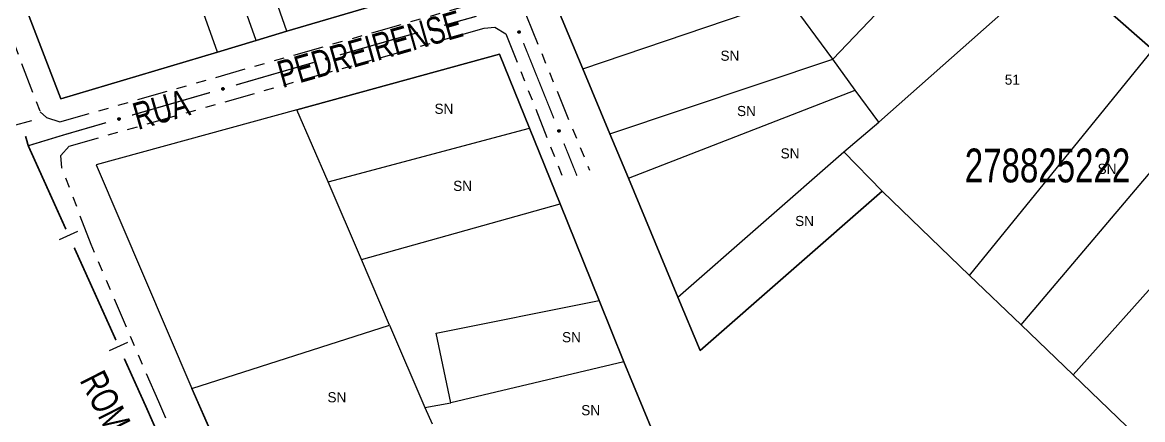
# Model space of a CAD drawing. Extents: x 204373 to 205952, y 4873300 to 4875179.
# Drawn here: x 205265.3 to 205431, y 4873930.1 to 4873988.8 of the extents above; entities that cross this region are included whole.
import ezdxf
from ezdxf.enums import TextEntityAlignment as Align

# ---------------------------------------------------------------- set-up
doc = ezdxf.new("R2010")
doc.units = 0
doc.header["$LTSCALE"] = 1.5
doc.header["$MEASUREMENT"] = 0
doc.linetypes.add('TRACO_25', pattern=[8, 3, -1, 1, -1, 1, -1])
for name, color, linetype in [('CD_MALHA_LOTES', 7, 'CONTINUOUS'), ('CD_TXT_QUADRA', 255, 'CONTINUOUS'), ('LM-LIM-SETORES-BAIRROS', 250, 'CONTINUOUS'), ('RU-QUADRA', 220, 'CONTINUOUS'), ('SV-EIXO-RUA-N-PAV', 6, 'CONTINUOUS'), ('SV-RUA-NAO-PAV', 7, 'CONTINUOUS'), ('SV-TXT-RUA-N-PAV', 7, 'CONTINUOUS'), ('Th_NmrPort', 1, 'CONTINUOUS')]:
    doc.layers.add(name, color=color, linetype=linetype)
doc.styles.add('ARIAL', font='ARIAL.SHX')

msp = doc.modelspace()

# ---------------------------------------------------------------- linework, layer by layer
at = {"layer": 'CD_MALHA_LOTES', "linetype": 'Continuous', "flags": 128}
for points in [[(205385.145683, 4873983.395639), (205407.447237, 4874006.796453)], [(205304.432328, 4873987.532785), (205300.550304, 4873998.567114)], [(205299.888342, 4873986.176774), (205295.958718, 4873997.163678)], [(205391.952604, 4873974.080102), (205418.207892, 4873997.371978)], [(205418.207892, 4873997.371978), (205432.499603, 4873984.799731)], [(205294.166954, 4873984.469404), (205290.178143, 4873995.710265)], [(205348.164302, 4873981.968672), (205378.617723, 4873992.32743)], [(205385.145683, 4873983.395639), (205378.617723, 4873992.32743)], [(205317.852522, 4873991.482669), (205304.432328, 4873987.532785)], [(205348.164302, 4873981.968672), (205344.495112, 4873990.811363)], [(205271.007075, 4873977.558059), (205266.303223, 4873989.70738)], [(205304.432328, 4873987.532785), (205299.888342, 4873986.176774)], [(205299.888342, 4873986.176774), (205294.166954, 4873984.469404)], [(205294.166954, 4873984.469404), (205271.007075, 4873977.558059)], [(205305.902452, 4873975.927597), (205335.856506, 4873984.166098), (205340.298081, 4873973.193115)], [(205405.388015, 4873951.442859), (205432.499603, 4873984.799731)], [(205352.178203, 4873972.391929), (205348.164302, 4873981.968672)], [(205352.178203, 4873972.391929), (205385.145683, 4873983.395639)], [(205388.470614, 4873978.844824), (205385.145683, 4873983.395639)], [(205354.923627, 4873965.810053), (205388.470614, 4873978.844824)], [(205391.952604, 4873974.080102), (205388.470614, 4873978.844824)], [(205413.029053, 4873944.103808), (205441.114728, 4873977.309549)], [(205305.902452, 4873975.927597), (205276.224414, 4873967.765011), (205290.367118, 4873934.733923)], [(205310.532826, 4873965.25319), (205305.902452, 4873975.927597)], [(205386.785488, 4873969.707927), (205391.952604, 4873974.080102)], [(205310.532826, 4873965.25319), (205340.298081, 4873973.193115)], [(205340.298081, 4873973.193115), (205344.82639, 4873962.005855)], [(205354.923627, 4873965.810053), (205352.178203, 4873972.391929)], [(205362.258761, 4873948.224811), (205386.785488, 4873969.707927)], [(205392.449442, 4873963.87008), (205386.785488, 4873969.707927)], [(205420.684033, 4873936.751364), (205449.610659, 4873969.062037)], [(205362.258761, 4873948.224811), (205354.923627, 4873965.810053)], [(205315.443531, 4873953.810385), (205310.532826, 4873965.25319)], [(205392.449442, 4873963.87008), (205365.545662, 4873940.344798), (205362.258761, 4873948.224811)], [(205405.388015, 4873951.442859), (205392.449442, 4873963.87008)], [(205315.443531, 4873953.810385), (205344.82639, 4873962.005855)], [(205344.82639, 4873962.005855), (205350.60456, 4873947.730795)], [(205319.618566, 4873944.081819), (205315.443531, 4873953.810385)], [(205413.029053, 4873944.103808), (205405.388015, 4873951.442859)], [(205326.490919, 4873942.903224), (205350.60456, 4873947.730795)], [(205350.60456, 4873947.730795), (205354.270968, 4873938.672875)], [(205290.367118, 4873934.733923), (205319.618566, 4873944.081819)], [(205319.618566, 4873944.081819), (205324.840945, 4873931.912758)], [(205420.684033, 4873936.751364), (205413.029053, 4873944.103808)], [(205328.662649, 4873932.587506), (205326.490919, 4873942.903224)], [(205354.270968, 4873938.672875), (205328.662649, 4873932.587506)], [(205354.270968, 4873938.672875), (205358.530719, 4873928.283928)], [(205432.543682, 4873925.360428), (205420.684033, 4873936.751364)], [(205296.985055, 4873919.647524), (205290.367118, 4873934.733923)], [(205324.840945, 4873931.912758), (205328.662649, 4873932.587506)], [(205324.840945, 4873931.912758), (205325.881185, 4873929.488815)]]:
    msp.add_lwpolyline(points, dxfattribs=at)
at = {"layer": 'LM-LIM-SETORES-BAIRROS'}
for points in [[(205263.794617, 4873973.544045), (205266.684518, 4873974.349321)], [(205270.780536, 4873956.743214), (205273.515076, 4873957.977025)], [(205278.183405, 4873940.335973), (205280.917945, 4873941.569785)]]:
    msp.add_lwpolyline(points, dxfattribs=at)
at = {"layer": 'LM-LIM-SETORES-BAIRROS', "const_width": 0.25}
for points in [[(205265.776418, 4873972.020082), (205266.044843, 4873971.056782)], [(205266.044843, 4873971.056782), (205266.169043, 4873970.611065)], [(205266.169043, 4873970.611065), (205271.736536, 4873958.271633)], [(205272.970347, 4873955.537093), (205279.139404, 4873941.864392)], [(205280.373216, 4873939.129852), (205283.252109, 4873932.749259)], [(205283.252109, 4873932.749259), (205283.576361, 4873932.030608)], [(205283.576361, 4873932.030608), (205286.492061, 4873925.434727)]]:
    msp.add_lwpolyline(points, dxfattribs=at)
at = {"layer": 'RU-QUADRA', "linetype": 'Continuous', "flags": 128}
msp.add_lwpolyline([(205282.085722, 4874104.171702), (205252.966483, 4874096.972107), (205222.870632, 4874089.947572), (205232.458291, 4874067.768199), (205242.397158, 4874044.968942), (205252.017299, 4874022.809305), (205256.823911, 4874011.737454), (205257.690705, 4874011.952179), (205266.303223, 4873989.70738), (205271.007075, 4873977.558059), (205294.166954, 4873984.469404), (205299.888342, 4873986.176774), (205304.432328, 4873987.532785), (205317.852522, 4873991.482669), (205330.396479, 4873994.90753), (205327.981094, 4874000.994387), (205325.785428, 4874006.527542), (205320.479199, 4874019.899428), (205315.285633, 4874032.987398), (205307.618969, 4874047.364316), (205301.305656, 4874061.410427), (205296.800817, 4874071.432972), (205291.820966, 4874082.512342)], close=True, dxfattribs=at)
for points in [[(205432.499603, 4873984.799731), (205418.207892, 4873997.371978)], [(205344.495112, 4873990.811363), (205348.180709, 4873981.975516), (205352.178203, 4873972.391929), (205354.923627, 4873965.810053), (205362.258761, 4873948.224811), (205365.545662, 4873940.344798), (205392.449442, 4873963.87008), (205405.388015, 4873951.442859), (205413.029053, 4873944.103808), (205420.684033, 4873936.751364), (205432.543682, 4873925.360428)], [(205358.530719, 4873928.283928), (205354.270968, 4873938.672875), (205350.60456, 4873947.730795), (205344.82639, 4873962.005855), (205340.298081, 4873973.193115), (205335.856506, 4873984.166098), (205305.902452, 4873975.927597), (205276.224414, 4873967.765011), (205290.367118, 4873934.733923), (205297.036828, 4873919.670236)]]:
    msp.add_lwpolyline(points, dxfattribs=at)
at = {"layer": 'SV-EIXO-RUA-N-PAV', "const_width": 0.18}
for points in [[(205327.641365, 4873988.416755), (205332.45746, 4873989.760341)], [(205320.565858, 4873986.442841), (205323.788489, 4873987.341885)], [(205312.250937, 4873984.043006), (205319.937206, 4873986.261401)], [(205319.937206, 4873986.261401), (205320.565858, 4873986.442841)], [(205339.415456, 4873985.784455), (205343.899743, 4873974.653814)], [(205296.882867, 4873979.590778), (205308.407883, 4873982.933531)], [(205281.515566, 4873975.135886), (205291.120319, 4873977.919539)], [(205291.120319, 4873977.919539), (205291.791592, 4873978.114087)], [(205291.791592, 4873978.114087), (205293.041195, 4873978.476526)], [(205271.516054, 4873972.237823), (205277.673665, 4873974.022425)], [(205266.169043, 4873970.611065), (205270.95256, 4873972.066388)], [(205270.95256, 4873972.066388), (205271.516054, 4873972.237823)], [(205345.394505, 4873970.9436), (205347.262958, 4873966.305833)], [(205347.262958, 4873966.305833), (205347.325327, 4873966.151026)]]:
    msp.add_lwpolyline(points, dxfattribs=at)
at = {"layer": 'SV-EIXO-RUA-N-PAV'}
for points in [[(205325.546951, 4873987.946742), (205325.570363, 4873987.989683), (205325.599265, 4873988.021801), (205325.631081, 4873988.041651), (205325.66377, 4873988.05186), (205325.698389, 4873988.058538), (205325.734777, 4873988.057571), (205325.774927, 4873988.047551), (205325.818167, 4873988.024368), (205325.849123, 4873987.992598), (205325.870252, 4873987.962447), (205325.88286, 4873987.928974), (205325.888785, 4873987.895235), (205325.88653, 4873987.85747), (205325.875978, 4873987.816881), (205325.851614, 4873987.773966), (205325.823063, 4873987.742673), (205325.791785, 4873987.724281), (205325.758053, 4873987.711819), (205325.722629, 4873987.705424), (205325.686914, 4873987.70658), (205325.646068, 4873987.717277), (205325.604029, 4873987.741885), (205325.572492, 4873987.770005), (205325.553666, 4873987.801017), (205325.542145, 4873987.834503), (205325.535024, 4873987.869143), (205325.534474, 4873987.905762), (205325.546951, 4873987.946742)], [(205338.803223, 4873987.598682), (205338.848491, 4873987.580167), (205338.883611, 4873987.554998), (205338.906861, 4873987.525574), (205338.920626, 4873987.494216), (205338.931095, 4873987.46055), (205338.934162, 4873987.424278), (205338.928648, 4873987.383266), (205338.910394, 4873987.337726), (205338.882246, 4873987.303443), (205338.854619, 4873987.279106), (205338.822747, 4873987.26287), (205338.789871, 4873987.253247), (205338.752089, 4873987.251308), (205338.710582, 4873987.257301), (205338.665233, 4873987.276765), (205338.630972, 4873987.301677), (205338.609231, 4873987.330727), (205338.593111, 4873987.362872), (205338.582835, 4873987.397371), (205338.580029, 4873987.432993), (205338.586139, 4873987.474773), (205338.605943, 4873987.519278), (205338.630399, 4873987.553733), (205338.659137, 4873987.575876), (205338.691141, 4873987.591034), (205338.72478, 4873987.601945), (205338.761113, 4873987.606546), (205338.803223, 4873987.598682)], [(205310.160799, 4873983.554329), (205310.183827, 4873983.597476), (205310.212442, 4873983.629851), (205310.24408, 4873983.649984), (205310.276676, 4873983.660484), (205310.311234, 4873983.667471), (205310.34763, 4873983.666829), (205310.387867, 4873983.657167), (205310.431312, 4873983.634371), (205310.46255, 4873983.602878), (205310.483947, 4873983.572916), (205310.496854, 4873983.539557), (205310.503079, 4873983.505872), (205310.501161, 4873983.468089), (205310.490972, 4873983.427408), (205310.466992, 4873983.384277), (205310.438721, 4873983.35273), (205310.407608, 4873983.334061), (205310.373989, 4873983.321297), (205310.338623, 4873983.314587), (205310.3029, 4873983.315424), (205310.261959, 4873983.325756), (205310.219702, 4873983.349989), (205310.187916, 4873983.377827), (205310.168815, 4873983.408669), (205310.156995, 4873983.442051), (205310.149565, 4873983.476626), (205310.148688, 4873983.513239), (205310.160799, 4873983.554329)], [(205294.793374, 4873979.099351), (205294.816345, 4873979.142529), (205294.844917, 4873979.174941), (205294.876529, 4873979.195116), (205294.909111, 4873979.205659), (205294.94366, 4873979.212692), (205294.980056, 4873979.212097), (205295.020306, 4873979.202488), (205295.063781, 4873979.179749), (205295.09506, 4873979.148297), (205295.116497, 4873979.118364), (205295.129448, 4873979.085022), (205295.135717, 4873979.051345), (205295.133849, 4873979.013559), (205295.123713, 4873978.972865), (205295.09979, 4873978.929702), (205295.071561, 4873978.898119), (205295.040472, 4873978.879408), (205295.00687, 4873978.866601), (205294.971512, 4873978.859844), (205294.935788, 4873978.860634), (205294.894834, 4873978.870912), (205294.852545, 4873978.895089), (205294.820723, 4873978.922885), (205294.801581, 4873978.953702), (205294.789717, 4873978.987068), (205294.782242, 4873979.021634), (205294.781317, 4873979.058246), (205294.793374, 4873979.099351)], [(205279.425972, 4873974.644889), (205279.448952, 4873974.688063), (205279.477531, 4873974.720469), (205279.509146, 4873974.740637), (205279.541731, 4873974.751174), (205279.576281, 4873974.758199), (205279.612677, 4873974.757596), (205279.652925, 4873974.74798), (205279.696396, 4873974.725231), (205279.727668, 4873974.693773), (205279.749099, 4873974.663836), (205279.762043, 4873974.630491), (205279.768305, 4873974.596813), (205279.766429, 4873974.559027), (205279.756285, 4873974.518335), (205279.732353, 4873974.475177), (205279.704117, 4873974.443599), (205279.673025, 4873974.424895), (205279.63942, 4873974.412095), (205279.604061, 4873974.405345), (205279.568337, 4873974.406143), (205279.527385, 4873974.41643), (205279.485102, 4873974.440615), (205279.453285, 4873974.468417), (205279.434149, 4873974.499239), (205279.422292, 4873974.532607), (205279.414824, 4873974.567175), (205279.413906, 4873974.603786), (205279.425972, 4873974.644889)], [(205344.695538, 4873972.973114), (205344.740806, 4873972.954599), (205344.775926, 4873972.92943), (205344.799176, 4873972.900006), (205344.812941, 4873972.868648), (205344.823411, 4873972.834982), (205344.826477, 4873972.79871), (205344.820963, 4873972.757698), (205344.802709, 4873972.712158), (205344.774561, 4873972.677875), (205344.746934, 4873972.653538), (205344.715062, 4873972.637302), (205344.682186, 4873972.627679), (205344.644404, 4873972.62574), (205344.602897, 4873972.631733), (205344.557548, 4873972.651197), (205344.523287, 4873972.676109), (205344.501546, 4873972.705159), (205344.485426, 4873972.737304), (205344.47515, 4873972.771803), (205344.472345, 4873972.807425), (205344.478454, 4873972.849205), (205344.498258, 4873972.89371), (205344.522714, 4873972.928165), (205344.551452, 4873972.950308), (205344.583456, 4873972.965466), (205344.617096, 4873972.976377), (205344.653429, 4873972.980978), (205344.695538, 4873972.973114)]]:
    msp.add_lwpolyline(points, close=True, dxfattribs=at)
for points in [[(205325.534474, 4873987.905762), (205325.818167, 4873988.024368)], [(205325.535024, 4873987.869143), (205325.849123, 4873987.992598)], [(205325.539343, 4873987.888588), (205325.829111, 4873988.007676)], [(205325.541938, 4873987.853896), (205325.854416, 4873987.977903)], [(205325.542005, 4873987.924746), (205325.793658, 4873988.033201)], [(205325.542145, 4873987.834503), (205325.870252, 4873987.962447)], [(205325.546951, 4873987.946742), (205325.774927, 4873988.047551)], [(205325.550524, 4873987.818042), (205325.875565, 4873987.942721)], [(205325.553666, 4873987.801017), (205325.88286, 4873987.928974)], [(205325.560654, 4873987.969614), (205325.747842, 4873988.050168)], [(205325.566629, 4873987.785703), (205325.88305, 4873987.91081)], [(205325.570363, 4873987.989683), (205325.734777, 4873988.057571)], [(205325.572492, 4873987.770005), (205325.888785, 4873987.895235)], [(205325.58676, 4873988.008063), (205325.708321, 4873988.054726)], [(205325.59062, 4873987.755564), (205325.883383, 4873987.874071)], [(205325.599265, 4873988.021801), (205325.698389, 4873988.058538)], [(205325.604029, 4873987.741885), (205325.88653, 4873987.85747)], [(205325.628336, 4873987.732086), (205325.878459, 4873987.835865)], [(205325.646068, 4873987.717277), (205325.875978, 4873987.816881)], [(205325.671156, 4873987.7157), (205325.856449, 4873987.792892)], [(205325.686914, 4873987.70658), (205325.851614, 4873987.773966)], [(205325.708781, 4873987.70778), (205325.83129, 4873987.756124)], [(205325.722629, 4873987.705424), (205325.823063, 4873987.742673)], [(205338.580029, 4873987.432993), (205338.665233, 4873987.276765)], [(205338.582835, 4873987.397371), (205338.630972, 4873987.301677)], [(205338.583643, 4873987.411394), (205338.645251, 4873987.294989)], [(205338.586139, 4873987.474773), (205338.710582, 4873987.257301)], [(205338.587349, 4873987.449664), (205338.684578, 4873987.274055)], [(205338.598895, 4873987.494036), (205338.729723, 4873987.256937)], [(205338.605943, 4873987.519278), (205338.752089, 4873987.251308)], [(205338.618053, 4873987.534118), (205338.76824, 4873987.256272)], [(205338.630399, 4873987.553733), (205338.789871, 4873987.253247)], [(205338.645351, 4873987.561298), (205338.804716, 4873987.26067)], [(205338.659137, 4873987.575876), (205338.822747, 4873987.26287)], [(205338.675709, 4873987.580884), (205338.835602, 4873987.271642)], [(205338.691141, 4873987.591034), (205338.854619, 4873987.279106)], [(205338.710392, 4873987.593386), (205338.868227, 4873987.296555)], [(205338.72478, 4873987.601945), (205338.882246, 4873987.303443)], [(205338.744583, 4873987.599805), (205338.895016, 4873987.325001)], [(205338.761113, 4873987.606546), (205338.910394, 4873987.337726)], [(205338.780814, 4873987.601162), (205338.916459, 4873987.363062)], [(205338.803223, 4873987.598682), (205338.928648, 4873987.383266)], [(205338.827471, 4873987.587595), (205338.928251, 4873987.410474)], [(205338.848491, 4873987.580167), (205338.934162, 4873987.424278)], [(205338.868573, 4873987.565906), (205338.928406, 4873987.450256)], [(205338.883611, 4873987.554998), (205338.931095, 4873987.46055)], [(205310.148688, 4873983.513239), (205310.431312, 4873983.634371)], [(205310.149565, 4873983.476626), (205310.46255, 4873983.602878)], [(205310.153711, 4873983.496108), (205310.442405, 4873983.617777)], [(205310.15605, 4873983.532289), (205310.406725, 4873983.642984)], [(205310.156615, 4873983.461441), (205310.467975, 4873983.588231)], [(205310.156995, 4873983.442051), (205310.483947, 4873983.572916)], [(205310.160799, 4873983.554329), (205310.387867, 4873983.657167)], [(205310.16552, 4873983.425666), (205310.489436, 4873983.553239)], [(205310.174298, 4873983.577322), (205310.36076, 4873983.659542)], [(205310.183827, 4873983.597476), (205310.34763, 4873983.666829)], [(205310.20006, 4873983.616002), (205310.3212, 4873983.663747)], [(205310.212442, 4873983.629851), (205310.311234, 4873983.667471)], [(205310.168815, 4873983.408669), (205310.496854, 4873983.539557)], [(205310.181913, 4873983.393471), (205310.497206, 4873983.521396)], [(205310.187916, 4873983.377827), (205310.503079, 4873983.505872)], [(205310.206172, 4873983.363547), (205310.497867, 4873983.484661)], [(205310.219702, 4873983.349989), (205310.501161, 4873983.468089)], [(205310.244096, 4873983.340407), (205310.493284, 4873983.446413)], [(205310.261959, 4873983.325756), (205310.490972, 4873983.427408)], [(205310.287061, 4873983.324403), (205310.471657, 4873983.403245)], [(205310.3029, 4873983.315424), (205310.466992, 4873983.384277)], [(205310.324755, 4873983.31682), (205310.446828, 4873983.366254)], [(205310.338623, 4873983.314587), (205310.438721, 4873983.35273)], [(205294.781317, 4873979.058246), (205295.063781, 4873979.179749)], [(205294.782242, 4873979.021634), (205295.09506, 4873979.148297)], [(205294.786362, 4873979.041122), (205295.074895, 4873979.16317)], [(205294.788654, 4873979.077305), (205295.039183, 4873979.18833)], [(205294.789312, 4873979.006458), (205295.100504, 4873979.133657)], [(205294.789717, 4873978.987068), (205295.116497, 4873979.118364)], [(205294.793374, 4873979.099351), (205295.020306, 4873979.202488)], [(205294.798264, 4873978.970694), (205295.122012, 4873979.098693)], [(205294.801581, 4873978.953702), (205295.129448, 4873979.085022)], [(205294.806842, 4873979.122362), (205294.993196, 4873979.204828)], [(205294.814699, 4873978.938522), (205295.129824, 4873979.066861)], [(205294.816345, 4873979.142529), (205294.980056, 4873979.212097)], [(205294.820723, 4873978.922885), (205295.135717, 4873979.051345)], [(205294.832553, 4873979.161076), (205294.953631, 4873979.208981)], [(205294.838998, 4873978.90863), (205295.130533, 4873979.030127)], [(205294.844917, 4873979.174941), (205294.94366, 4873979.212692)], [(205294.852545, 4873978.895089), (205295.133849, 4873979.013559)], [(205294.876951, 4873978.88554), (205295.126, 4873978.991873)], [(205294.894834, 4873978.870912), (205295.123713, 4873978.972865)], [(205294.919937, 4873978.869592), (205295.10443, 4873978.948677)], [(205294.935788, 4873978.860634), (205295.09979, 4873978.929702)], [(205294.957642, 4873978.862058), (205295.07965, 4873978.911653)], [(205294.971512, 4873978.859844), (205295.071561, 4873978.898119)], [(205279.413906, 4873974.603786), (205279.696396, 4873974.725231)], [(205279.414824, 4873974.567175), (205279.727668, 4873974.693773)], [(205279.418948, 4873974.586661), (205279.707507, 4873974.70865)], [(205279.421247, 4873974.622845), (205279.671799, 4873974.733818)], [(205279.421891, 4873974.551997), (205279.733109, 4873974.679132)], [(205279.422292, 4873974.532607), (205279.749099, 4873974.663836)], [(205279.425972, 4873974.644889), (205279.652925, 4873974.74798)], [(205279.430836, 4873974.516232), (205279.754609, 4873974.644164)], [(205279.434149, 4873974.499239), (205279.762043, 4873974.630491)], [(205279.439445, 4873974.667897), (205279.625815, 4873974.750325)], [(205279.447264, 4873974.484055), (205279.762415, 4873974.61233)], [(205279.448952, 4873974.688063), (205279.612677, 4873974.757596)], [(205279.453285, 4873974.468417), (205279.768305, 4873974.596813)], [(205279.465164, 4873974.706606), (205279.586251, 4873974.754486)], [(205279.471556, 4873974.454158), (205279.763116, 4873974.575596)], [(205279.477531, 4873974.720469), (205279.576281, 4873974.758199)], [(205279.485102, 4873974.440615), (205279.766429, 4873974.559027)], [(205279.509506, 4873974.43106), (205279.758576, 4873974.537342)], [(205279.527385, 4873974.41643), (205279.756285, 4873974.518335)], [(205279.552488, 4873974.415104), (205279.736997, 4873974.494151)], [(205279.568337, 4873974.406143), (205279.732353, 4873974.475177)], [(205279.590191, 4873974.407562), (205279.712209, 4873974.457133)], [(205279.604061, 4873974.405345), (205279.704117, 4873974.443599)], [(205344.472345, 4873972.807425), (205344.557548, 4873972.651197)], [(205344.47515, 4873972.771803), (205344.523287, 4873972.676109)], [(205344.475958, 4873972.785826), (205344.537566, 4873972.669421)], [(205344.478454, 4873972.849205), (205344.602897, 4873972.631733)], [(205344.479664, 4873972.824097), (205344.576893, 4873972.648487)], [(205344.49121, 4873972.868468), (205344.622038, 4873972.631369)], [(205344.498258, 4873972.89371), (205344.644404, 4873972.62574)], [(205344.510368, 4873972.90855), (205344.660555, 4873972.630704)], [(205344.522714, 4873972.928165), (205344.682186, 4873972.627679)], [(205344.537666, 4873972.93573), (205344.697031, 4873972.635102)], [(205344.551452, 4873972.950308), (205344.715062, 4873972.637302)], [(205344.568024, 4873972.955316), (205344.727917, 4873972.646075)], [(205344.583456, 4873972.965466), (205344.746934, 4873972.653538)], [(205344.602707, 4873972.967818), (205344.760542, 4873972.670987)], [(205344.617096, 4873972.976377), (205344.774561, 4873972.677875)], [(205344.636898, 4873972.974238), (205344.787331, 4873972.699433)], [(205344.653429, 4873972.980978), (205344.802709, 4873972.712158)], [(205344.673129, 4873972.975594), (205344.808774, 4873972.737494)], [(205344.695538, 4873972.973114), (205344.820963, 4873972.757698)], [(205344.719786, 4873972.962027), (205344.820566, 4873972.784906)], [(205344.740806, 4873972.954599), (205344.826477, 4873972.79871)], [(205344.760888, 4873972.940338), (205344.820721, 4873972.824688)], [(205344.775926, 4873972.92943), (205344.823411, 4873972.834982)]]:
    msp.add_lwpolyline(points, dxfattribs=at)
at = {"layer": 'SV-RUA-NAO-PAV', "linetype": 'TRACO_25'}
msp.add_polyline3d([(205317.914974, 4874032.512236, 4.038172), (205308.092027, 4874056.115272, 4.879204), (205296.164311, 4874084.293904, 6.066542), (205288.170391, 4874104.296463, 6.116014), (205285.616, 4874105.321683, 6.165486), (205281.534426, 4874105.521875, 6.53653), (205255.193911, 4874100.622421, 6.586002), (205238.117237, 4874098.772923, 6.437585), (205225.59818, 4874095.79811, 6.511793), (205219.990814, 4874090.672772, 6.313904), (205220.392364, 4874087.722426, 6.313904), (205233.998235, 4874057.993552, 6.14075), (205256.650653, 4874005.186731, 5.794443), (205267.921517, 4873975.605779, 5.299719), (205268.882657, 4873974.781944, 5.299719), (205270.839264, 4873974.129742, 5.299719), (205332.352225, 4873991.704874, 5.299719), (205333.244712, 4873993.009278, 5.299719), (205333.382018, 4873994.794253, 5.299719)], close=True, dxfattribs=at)
for points in [[(205440.696661, 4873984.778148, 4.161853), (205427.017256, 4873996.101293, 4.236062), (205416.283177, 4874005.264531, 4.161853), (205389.578883, 4874027.387205, 4.582369), (205371.171807, 4874042.686161, 4.582369), (205317.69785, 4874086.943307, 5.522345), (205305.475644, 4874095.719791, 5.522345), (205298.688205, 4874100.945654, 5.695498), (205294.355575, 4874103.271093, 5.942861), (205293.178798, 4874102.946105, 6.017069), (205293.630335, 4874100.295791, 6.017069), (205301.824891, 4874079.26811, 5.893388), (205313.609994, 4874051.158249, 4.829731), (205317.454554, 4874041.958766, 4.532897), (205321.161809, 4874033.789076, 4.038172), (205324.457146, 4874026.374567, 4.038172), (205330.361292, 4874012.232079, 4.038172), (205337.089272, 4873996.304615, 4.038172), (205339.835386, 4873989.782594, 4.038172), (205349.172175, 4873966.989845, 4.038172)], [(205344.772707, 4873795.58209, 4.167637), (205343.669485, 4873798.937723, 4.167637), (205341.211575, 4873806.135888, 4.206541), (205333.837846, 4873819.829956, 4.371881), (205324.772568, 4873843.823645, 4.013436), (205317.567244, 4873861.143164, 4.607105), (205294.063845, 4873912.724883, 5.027621), (205291.242314, 4873919.292813, 5.027621), (205285.459293, 4873932.754465, 5.299719), (205275.47084, 4873956.005474, 5.299719), (205271.148201, 4873967.367436, 5.299719), (205270.976569, 4873969.186736, 5.299719), (205272.212321, 4873970.559794, 5.299719), (205333.587976, 4873987.99762, 5.299719), (205335.166992, 4873988.134925, 5.299719), (205336.814661, 4873987.173785, 5.299719), (205345.327615, 4873965.616788, 5.299719)]]:
    msp.add_polyline3d(points, dxfattribs=at)

# ---------------------------------------------------------------- texts
at = {"layer": 'CD_TXT_QUADRA', "style": 'ARIAL', "width": 0.7}
msp.add_text('278825222', height=5, dxfattribs=at).set_placement((205404.674167, 4873965.192101))
at = {"layer": 'SV-TXT-RUA-N-PAV', "style": 'ARIAL', "width": 0.7}
for s, rotation, p in [('PEDREIRENSE', 16, (205303.768817, 4873979.125755)), ('RUA', 16, (205282.399943, 4873972.931879)), ('ROMARIZ', 297, (205273.728516, 4873935.923467))]:
    msp.add_text(s, height=4, rotation=rotation, dxfattribs=at).set_placement(p)
at = {"layer": 'Th_NmrPort', "color": 1}
for s, p in [('SN', (205368.540875, 4873983.925045)), ('51', (205410.590499, 4873980.382879)), ('SN', (205326.250265, 4873976.077295)), ('SN', (205370.995371, 4873975.745805)), ('SN', (205377.439845, 4873969.482833)), ('SN', (205424.312733, 4873967.189289)), ('SN', (205329.017004, 4873964.67282)), ('SN', (205379.582827, 4873959.482249)), ('SN', (205345.113237, 4873942.304608)), ('SN', (205310.424298, 4873933.417072)), ('SN', (205347.952427, 4873931.507382))]:
    msp.add_text(s, height=1.5, dxfattribs=at).set_placement(p, align=Align.MIDDLE_LEFT)

doc.saveas('drawing.dxf')
